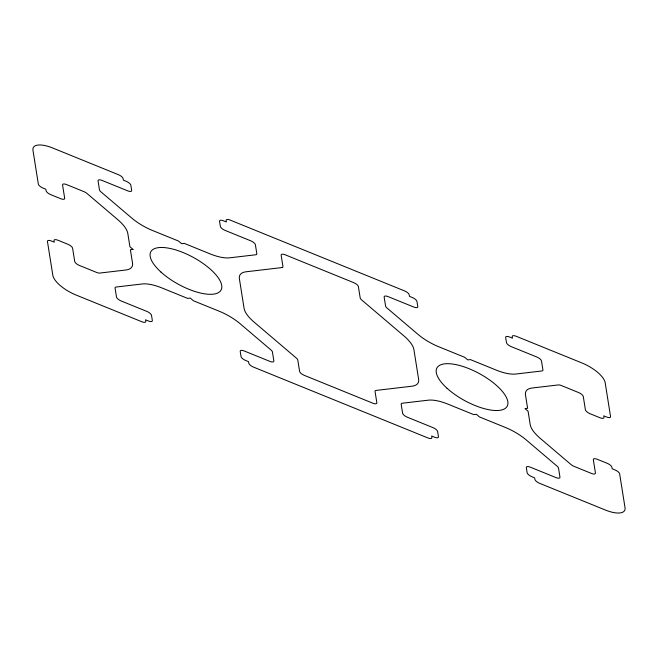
<?xml version="1.0" encoding="UTF-8"?>
<svg xmlns="http://www.w3.org/2000/svg" width="658" height="658" viewBox="0 0 658 658"><rect width="100%" height="100%" fill="white"/><g stroke="black" fill="none" stroke-linecap="round" stroke-linejoin="round"><path stroke-width="0.99" d="M133.015 249.398L130.391 249.703L132.505 263.019A32.003 12.296 28.6 0 1 125.777 270.01L99.671 273.07A4.803 1.842 28.6 0 1 96.734 272.486L79.355 265.429A4.803 1.842 28.6 0 1 74.716 261.481L72.61 248.247A4.803 1.842 28.6 0 0 67.971 244.299L57.953 240.228A4.803 1.842 28.6 0 0 54.014 240.688L54.252 242.16L51.118 240.894A4.803 1.842 28.6 0 0 47.45 241.461L52.821 275.274A24.001 9.22 28.6 0 0 76.024 295.023L142.103 321.852A4.803 1.842 28.6 0 0 145.772 321.285L145.541 319.821L148.404 320.981A4.803 1.842 28.6 0 0 152.343 320.52L151.521 315.371A4.803 1.842 28.6 0 0 146.882 311.423L121.13 300.961A4.803 1.842 28.6 0 1 116.491 297.013L115.076 288.081A4.803 1.842 28.6 0 1 116.079 287.036L142.186 283.968A32.003 12.296 28.6 0 1 161.736 287.883L187.637 298.403L190.269 298.099L193.362 300.731L219.27 311.25A32.003 12.296 28.6 0 1 240.178 323.777L270.923 349.924A4.803 1.842 28.6 0 1 272.428 351.997L273.851 360.929A4.803 1.842 28.6 0 1 269.912 361.39L244.159 350.936A4.803 1.842 28.6 0 0 240.219 351.397L241.034 356.546A4.803 1.842 28.6 0 0 245.681 360.494L248.535 361.653L248.773 363.126A4.803 1.842 28.6 0 0 253.412 367.074L427.939 437.957A4.803 1.842 28.6 0 0 431.878 437.496L431.648 436.024L434.774 437.29A4.803 1.842 28.6 0 0 438.45 436.723L437.603 431.442A4.803 1.842 28.6 0 0 432.989 427.634L407.244 417.172A4.803 1.842 28.6 0 1 402.597 413.224L401.183 404.292A4.803 1.842 28.6 0 1 402.186 403.239L428.292 400.179A32.003 12.296 28.6 0 1 447.843 404.094L473.744 414.614L476.376 414.31L479.468 416.942L505.377 427.461A32.003 12.296 28.6 0 1 526.293 439.98L557.038 466.135A4.803 1.842 28.6 0 1 558.535 468.208L559.958 477.14A4.803 1.842 28.6 0 1 556.018 477.601L530.266 467.147A4.803 1.842 28.6 0 0 526.326 467.608L527.14 472.748A4.803 1.842 28.6 0 0 531.787 476.696L534.65 477.864L534.913 479.476A4.803 1.842 28.6 0 0 539.519 483.285L605.327 510.008A24.001 9.22 28.6 0 0 625.034 507.696L619.63 473.735A4.803 1.842 28.6 0 0 615.016 469.935L612.162 468.767L611.924 467.303A4.803 1.842 28.6 0 0 607.285 463.347L597.267 459.284A4.803 1.842 28.6 0 0 593.327 459.745L595.432 472.979A4.803 1.842 28.6 0 1 591.484 473.439L574.105 466.382A4.803 1.842 28.6 0 1 570.971 464.499L540.226 438.351A32.003 12.296 28.6 0 1 530.192 424.55L528.078 411.234L524.985 408.602L527.609 408.297L525.495 394.981A32.003 12.296 28.6 0 1 532.223 387.99L558.329 384.93A4.803 1.842 28.6 0 1 561.266 385.514L578.645 392.571A4.803 1.842 28.6 0 1 583.284 396.519L585.39 409.753A4.803 1.842 28.6 0 0 590.029 413.701L600.047 417.772A4.803 1.842 28.6 0 0 603.986 417.312L603.748 415.84L606.882 417.106A4.803 1.842 28.6 0 0 610.55 416.539L605.179 382.726A24.001 9.22 28.6 0 0 581.976 362.977L515.897 336.148A4.803 1.842 28.6 0 0 512.228 336.715L512.459 338.179L509.333 336.912A4.803 1.842 28.6 0 0 505.657 337.48L506.479 342.629A4.803 1.842 28.6 0 0 511.118 346.577L536.87 357.039A4.803 1.842 28.6 0 1 541.509 360.987L542.924 369.919A4.803 1.842 28.6 0 1 541.921 370.964L515.814 374.032A32.003 12.296 28.6 0 1 496.264 370.117L470.363 359.597L467.731 359.901L464.638 357.269L438.73 346.75A32.003 12.296 28.6 0 1 417.822 334.223L387.077 308.076A4.803 1.842 28.6 0 1 385.572 306.003L384.149 297.071A4.803 1.842 28.6 0 1 388.088 296.61L414.112 307.171A4.803 1.842 28.6 0 0 417.781 306.603L416.933 301.315A4.803 1.842 28.6 0 0 412.319 297.506L409.465 296.347L409.227 294.874A4.803 1.842 28.6 0 0 404.588 290.926L230.061 220.043A4.803 1.842 28.6 0 0 226.122 220.504L226.352 221.976L223.49 220.808A4.803 1.842 28.6 0 0 219.55 221.277L220.364 226.418A4.803 1.842 28.6 0 0 225.011 230.366L250.756 240.828A4.803 1.842 28.6 0 1 255.403 244.776L256.817 253.708A4.803 1.842 28.6 0 1 255.814 254.761L229.708 257.821A32.003 12.296 28.6 0 1 210.157 253.906L184.256 243.386L181.624 243.69L178.532 241.058L152.623 230.539A32.003 12.296 28.6 0 1 131.707 218.02L100.962 191.865A4.803 1.842 28.6 0 1 99.465 189.792L98.042 180.86A4.803 1.842 28.6 0 1 101.982 180.399L127.734 190.853A4.803 1.842 28.6 0 0 131.674 190.392L130.86 185.252A4.803 1.842 28.6 0 0 126.213 181.304L123.35 180.136L123.087 178.524A4.803 1.842 28.6 0 0 118.481 174.715L52.673 147.992A24.001 9.22 28.6 0 0 32.966 150.304L38.37 184.265A4.803 1.842 28.6 0 0 42.984 188.065L45.838 189.233L46.076 190.697A4.803 1.842 28.6 0 0 50.715 194.653L60.733 198.716A4.803 1.842 28.6 0 0 64.673 198.255L62.568 185.021A4.803 1.842 28.6 0 1 66.516 184.561L83.895 191.618A4.803 1.842 28.6 0 1 87.029 193.501L117.774 219.649A32.003 12.296 28.6 0 1 127.808 233.45L129.922 246.766L133.015 249.398M281.937 267.576L246.117 271.779A32.003 12.296 28.6 0 0 239.389 278.77L244.085 308.339A32.003 12.296 28.6 0 0 254.12 322.14L296.297 358.026A4.803 1.842 28.6 0 1 297.803 360.091L299.604 371.392A4.803 1.842 28.6 0 0 304.243 375.34L372.905 403.231A4.803 1.842 28.6 0 0 376.845 402.762L375.052 391.469A4.803 1.842 28.6 0 1 376.063 390.424L411.883 386.221A32.003 12.296 28.6 0 0 418.611 379.23L413.915 349.661A32.003 12.296 28.6 0 0 403.88 335.86L361.703 299.974A4.803 1.842 28.6 0 1 360.222 298.041L358.396 286.608A4.803 1.842 28.6 0 0 353.757 282.66L285.095 254.769A4.803 1.842 28.6 0 0 281.155 255.238L282.948 266.531A4.803 1.842 28.6 0 1 281.937 267.576M160.98 272.091A39.998 15.373 28.6 0 0 220.751 290.556A39.998 15.373 28.6 0 0 176.105 250.032A39.998 15.373 28.6 0 0 160.98 272.091M447.086 388.302A39.998 15.373 28.6 0 0 506.857 406.767A39.998 15.373 28.6 0 0 462.212 366.243A39.998 15.373 28.6 0 0 447.086 388.302"/></g></svg>
